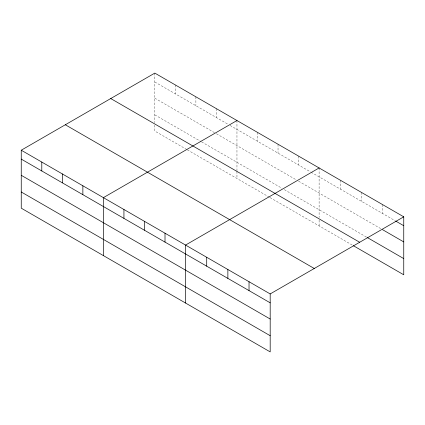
<?xml version="1.0" encoding="UTF-8"?>
<svg xmlns="http://www.w3.org/2000/svg" width="425" height="425" viewBox="0 0 425 425"><rect width="100%" height="100%" fill="white"/><g stroke="black" fill="none" stroke-linecap="round" stroke-linejoin="round"><path stroke-width="0.32" stroke-dasharray="2.12 1.59" d="M154.812 81.993L227.832 124.153M230.116 125.471L310.553 171.907M311.121 172.237L395.17 220.761M154.812 98.186L214.71 132.77M216.421 133.758L296.289 179.871M298.573 181.188L381.448 229.032M154.812 114.872L201.02 141.552M201.588 141.881L282.03 188.317M284.309 189.635L366.578 237.134M186.756 149.51L154.812 131.065L154.812 125.237M187.329 149.839L269.477 197.269M270.05 197.598L352.851 245.4M382.59 204.611L382.59 213.499M361.431 192.392L361.431 201.285M340.271 180.173L340.271 189.067M319.111 167.96L319.111 217.499M319.111 220.092L319.111 225.925M298.573 156.102L298.573 164.99M278.035 144.245L278.035 153.133M257.497 132.387L257.497 141.281M236.959 120.53L236.959 170.722M236.959 171.371L236.959 178.495M216.421 108.672L216.421 117.566M195.888 96.815L195.888 105.708M175.35 84.957L175.35 93.851M154.812 73.1L154.812 122.644"/><path stroke-width="0.64" d="M21.25 150.211L270.188 293.935L270.188 351.9L21.25 208.176L21.25 150.211L154.812 73.1L403.75 216.824L403.75 274.789L353.425 245.735M236.959 120.53L103.402 197.641L103.402 255.606M319.111 167.96L185.55 245.071L185.55 303.03M270.188 293.935L403.75 216.824M395.744 221.096L403.75 225.718M382.59 229.691L403.75 241.91M367.147 237.463L403.75 258.597M110.734 98.547L359.678 242.271M65.322 124.764L314.266 268.488M21.25 159.104L270.188 302.828M21.25 175.297L270.188 319.021M21.25 191.983L270.188 335.707M249.029 281.717L249.029 290.61M227.869 269.503L227.869 278.391M206.709 257.284L206.709 266.178M165.012 233.213L165.012 242.101M144.473 221.356L144.473 230.244M123.935 209.498L123.935 218.386M82.864 185.783L82.864 194.677M62.326 173.926L62.326 182.819M41.788 162.068L41.788 170.962"/></g></svg>
